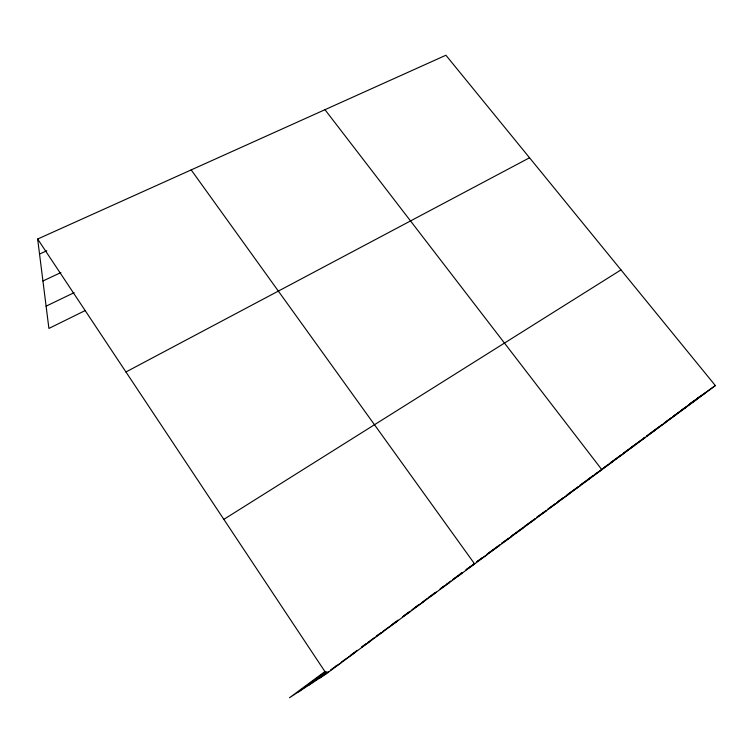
<?xml version="1.0" encoding="UTF-8"?>
<svg xmlns="http://www.w3.org/2000/svg" width="753" height="753" viewBox="0 0 753 753"><rect width="100%" height="100%" fill="white"/><g stroke="black" fill="none" stroke-linecap="round" stroke-linejoin="round"><path stroke-width="1.13" d="M324.872 671.601L289.481 697.758L326.36 673.728L715.35 385.592L445.908 55.242L37.65 239.03L48.907 328.44L85.042 310.631M298.536 691.856L325.776 671.714M308.881 685.117L326.736 671.902M320.072 677.832L328.534 671.563M330.416 670.17L334.172 667.384M335.104 666.697L336.958 665.323M341.589 661.887L355.105 652.437M350.823 655.054L357.223 650.319M366.297 643.599L361.788 646.94L369.158 642.027M368.095 642.271L374.401 637.593M376.189 636.276L380.632 632.981M383.296 631.014L396.671 621.649M391.438 624.981L398.008 620.114M403.617 615.963L410.093 611.172M411.947 609.798L418.367 605.045M422.932 601.666L427.497 598.287M428.401 597.618L435.601 592.291M444.534 585.665L440.1 588.959L449.353 582.624M446.313 584.356L450.755 581.062M461.966 572.769L452.525 579.754L462.069 573.202M466.653 569.296L474.098 563.781M482.4 557.634L476.894 561.71L486.965 554.763M486.993 554.236L499.7 544.824M501.498 543.487L508.651 538.188M510.44 536.87L522.817 527.702M524.653 526.347L535.025 518.666M546.207 510.383L536.889 517.283L546.32 510.807M548.043 509.028L555.403 503.578M563.602 497.507L557.239 502.213L568.967 494.024M566.322 495.493L577.993 486.852M593.119 475.651L579.782 485.525L591.02 477.684M594.917 474.324L612.838 461.523M602.984 468.347L607.436 465.053M609.205 463.735L621.517 454.624M623.409 453.221L642.187 439.319M646.799 435.912L662.339 424.4M671.337 417.736L664.137 423.064L675.902 414.809M691.649 402.695L673.116 416.418L685.955 407.373M692.525 402.055L701.194 395.636M689.955 403.599L694.577 400.323M696.459 398.977L715.35 385.592M693.522 401.368L705.674 392.765M682.002 409.839L685.701 407.222M687.555 405.914L695.876 400.022M652.324 431.808L665.727 422.348M646.912 435.987L655.421 429.982M631.918 446.924L644.982 437.719M623.362 453.325L634.412 445.55M610.984 462.417L623.691 453.485M587.604 479.661L601.835 469.674L324.967 109.684M568.139 494.147L580.064 485.807M548.128 509.047L557.719 502.364M523.702 527.053L534.762 519.363M512.228 535.543L523.062 528.032M501.573 543.487L511.193 536.823M488.829 552.871L499.164 545.727M460.234 573.805L462.06 572.553M465.683 570.059L474.606 563.922L191.187 169.914M428.391 597.675L436.467 592.169M414.715 607.746L423.384 601.854M402.695 616.707L410.121 611.681M376.265 636.285L383.013 631.767M335.132 666.753L340.836 663.007M223.839 519.363L620.98 269.894M125.949 371.973L529.538 157.772M46.102 306.17L74.142 292.653M42.93 280.991L60.899 272.548M39.542 254.053L46.79 250.74M37.65 239.03L326.36 673.728M644.954 437.277L643.109 438.641L645.02 437.324"/></g></svg>
